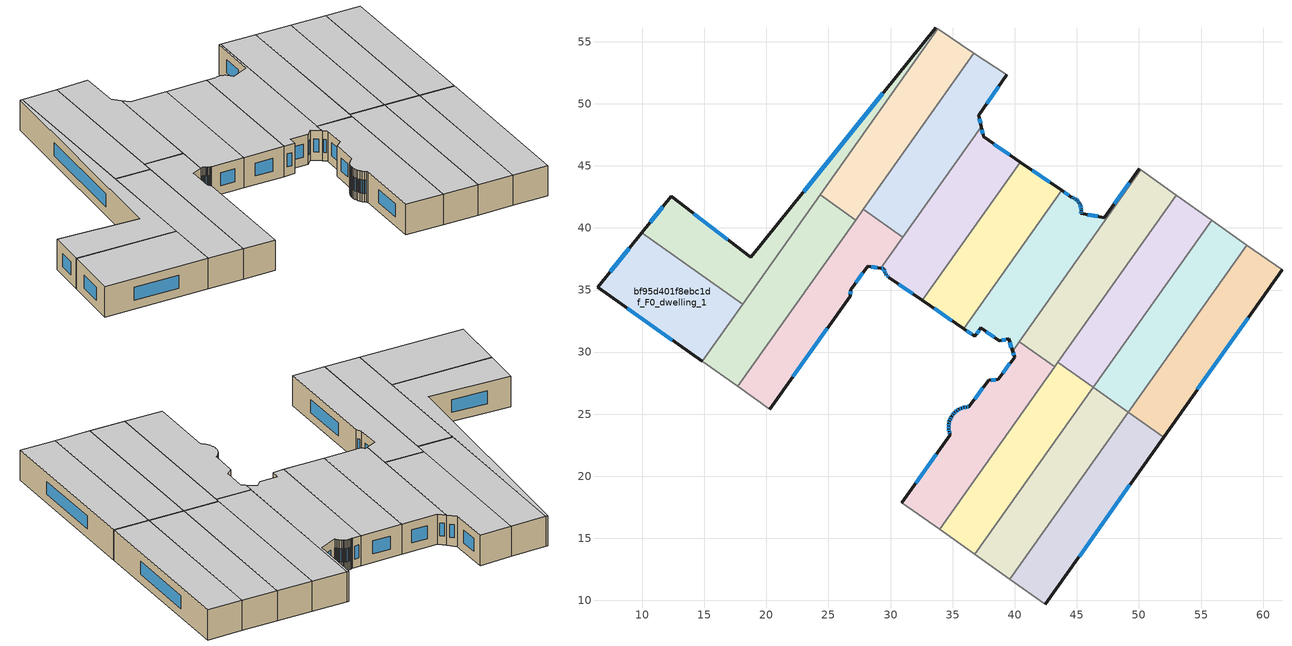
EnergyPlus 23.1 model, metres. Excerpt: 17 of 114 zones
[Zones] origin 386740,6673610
bf95d401f8ebc1df_F0_dwelling_0
 floor ground (EU_floor_Construction): 33.81,56.02 18.1,33.85 9.96,39.62 12.34,42.55 18.73,37.63 33.65,56.13 z0
 wall outside (EU_wall_Construction): 33.65,56.13 18.73,37.63 12.34,42.55 9.96,39.62 z0:3
 wall adiabatic (EU_wall_Construction): 33.81,56.02 33.65,56.13 z0:3
 wall to bf95d401f8ebc1df_F0_dwelling_1 (EU_wall_Construction): 9.96,39.62 18.1,33.85 z0:3
 wall to bf95d401f8ebc1df_F0_dwelling_2 (EU_wall_Construction): 24.34,42.65 33.81,56.02 z0:3
 wall to bf95d401f8ebc1df_F0_dwelling_3 (EU_wall_Construction): 18.1,33.85 24.34,42.65 z0:3
 window (EU_Window_Construction): 29.39,50.84 22.99,42.91 / 11.66,41.71 10.64,40.46 / 16.9,39.03 14.17,41.14 z0.86:2.14
 ceiling to bf95d401f8ebc1df_F1_dwelling_0 (EU_floor_Construction): 18.73,37.63 12.34,42.55 9.96,39.62 18.1,33.85 33.81,56.02 33.65,56.13 z3
bf95d401f8ebc1df_F0_dwelling_1
 floor ground (EU_floor_Construction): 18.1,33.85 14.84,29.25 6.4,35.23 9.96,39.62 z0
 wall outside (EU_wall_Construction): 9.96,39.62 6.4,35.23 14.84,29.25 z0:3
 wall to bf95d401f8ebc1df_F0_dwelling_3 (EU_wall_Construction): 14.84,29.25 18.1,33.85 z0:3
 window (EU_Window_Construction): 8.94,38.37 7.42,36.49 / 8.81,33.52 12.43,30.96 z0.86:2.14
 ceiling to bf95d401f8ebc1df_F1_dwelling_1 (EU_floor_Construction): 14.84,29.25 18.1,33.85 9.96,39.62 6.4,35.23 z3
bf95d401f8ebc1df_F0_dwelling_10
 floor ground (EU_floor_Construction): 43.23,28.82 33.94,15.72 30.91,17.86 34.8,23.33 34.77,23.41 34.71,23.61 34.68,23.82 34.67,24.03 34.69,24.24 34.73,24.44 34.81,24.64 34.91,24.82 34.94,24.87 35.03,25 35.17,25.15 35.33,25.28 35.51,25.39 35.7,25.48 35.9,25.54 36.11,25.58 36.31,25.58 37.89,27.73 38.68,27.8 39.98,29.59 39.82,30.08 40.37,30.85 z0
 wall outside (EU_wall_Construction): 39.82,30.08 39.98,29.59 38.68,27.8 37.89,27.73 36.31,25.58 36.11,25.58 35.9,25.54 35.7,25.48 35.51,25.39 35.33,25.28 35.17,25.15 35.03,25 34.94,24.87 34.91,24.82 34.81,24.64 34.73,24.44 34.69,24.24 34.67,24.03 34.68,23.82 34.71,23.61 34.77,23.41 34.8,23.33 30.91,17.86 z0:3
 wall to bf95d401f8ebc1df_F0_dwelling_9 (EU_wall_Construction): 43.23,28.82 40.37,30.85 z0:3
 wall adiabatic (EU_wall_Construction): 30.91,17.86 33.94,15.72 z0:3
 wall to bf95d401f8ebc1df_F0_dwelling_12 (EU_wall_Construction): 33.94,15.72 43.23,28.82 z0:3
 wall to bf95d401f8ebc1df_F0_dwelling_8 (EU_wall_Construction): 40.37,30.85 39.82,30.08 z0:3
 window (EU_Window_Construction): 34.67,23.97 34.67,23.88 / 34.68,24.18 34.67,24.09 / 34.72,24.38 34.7,24.3 / 34.79,24.58 34.76,24.5 / 34.88,24.77 34.84,24.69 / 35,24.96 34.96,24.91 / 35.13,25.11 35.07,25.04 / 35.29,25.24 35.22,25.19 / 35.46,25.36 35.38,25.31 / 35.65,25.46 35.57,25.42 / 35.85,25.52 35.76,25.5 / 36.05,25.57 35.96,25.55 / 36.25,25.58 36.17,25.58 / 37.44,27.12 36.76,26.2 / 38.45,27.78 38.11,27.75 / 39.61,29.08 39.05,28.31 / 39.87,29.94 39.93,29.73 / 33.69,21.77 32.03,19.43 / 34.73,23.56 34.75,23.47 / 34.69,23.76 34.7,23.67 z0.86:2.14
 ceiling to bf95d401f8ebc1df_F1_dwelling_10 (EU_floor_Construction): 33.94,15.72 43.23,28.82 40.37,30.85 39.82,30.08 39.98,29.59 38.68,27.8 37.89,27.73 36.31,25.58 36.11,25.58 35.9,25.54 35.7,25.48 35.51,25.39 35.33,25.28 35.17,25.15 35.03,25 34.94,24.87 34.91,24.82 34.81,24.64 34.73,24.44 34.69,24.24 34.67,24.03 34.68,23.82 34.71,23.61 34.77,23.41 34.8,23.33 30.91,17.86 z3
bf95d401f8ebc1df_F0_dwelling_11
 floor ground (EU_floor_Construction): 55.85,40.63 46.32,27.17 43.48,29.18 53.02,42.64 z0
 wall to bf95d401f8ebc1df_F0_dwelling_13 (EU_wall_Construction): 46.32,27.17 55.85,40.63 z0:3
 wall to bf95d401f8ebc1df_F0_dwelling_12 (EU_wall_Construction): 43.48,29.18 46.32,27.17 z0:3
 wall adiabatic (EU_wall_Construction): 55.85,40.63 53.02,42.64 z0:3
 wall to bf95d401f8ebc1df_F0_dwelling_9 (EU_wall_Construction): 53.02,42.64 43.48,29.18 z0:3
 ceiling to bf95d401f8ebc1df_F1_dwelling_11 (EU_floor_Construction): 46.32,27.17 55.85,40.63 53.02,42.64 43.48,29.18 z3
bf95d401f8ebc1df_F0_dwelling_12
 floor ground (EU_floor_Construction): 46.32,27.17 36.78,13.71 33.94,15.72 43.48,29.18 z0
 wall to bf95d401f8ebc1df_F0_dwelling_14 (EU_wall_Construction): 36.78,13.71 46.32,27.17 z0:3
 wall adiabatic (EU_wall_Construction): 33.94,15.72 36.78,13.71 z0:3
 wall to bf95d401f8ebc1df_F0_dwelling_9 (EU_wall_Construction): 43.48,29.18 43.23,28.82 z0:3
 ceiling to bf95d401f8ebc1df_F1_dwelling_12 (EU_floor_Construction): 36.78,13.71 46.32,27.17 43.48,29.18 33.94,15.72 z3
bf95d401f8ebc1df_F0_dwelling_13
 floor ground (EU_floor_Construction): 58.69,38.62 49.15,25.16 46.32,27.17 55.85,40.63 z0
 wall to bf95d401f8ebc1df_F0_dwelling_14 (EU_wall_Construction): 46.32,27.17 49.15,25.16 z0:3
 wall adiabatic (EU_wall_Construction): 58.69,38.62 55.85,40.63 z0:3
 wall to bf95d401f8ebc1df_F0_dwelling_15 (EU_wall_Construction): 49.15,25.16 58.69,38.62 z0:3
 ceiling to bf95d401f8ebc1df_F1_dwelling_13 (EU_floor_Construction): 49.15,25.16 58.69,38.62 55.85,40.63 46.32,27.17 z3
bf95d401f8ebc1df_F0_dwelling_14
 floor ground (EU_floor_Construction): 49.15,25.16 39.61,11.7 36.78,13.71 46.32,27.17 z0
 wall adiabatic (EU_wall_Construction): 36.78,13.71 39.61,11.7 z0:3
 wall to bf95d401f8ebc1df_F0_dwelling_16 (EU_wall_Construction): 39.61,11.7 49.14,25.15 z0:3
 wall to bf95d401f8ebc1df_F0_dwelling_15 (EU_wall_Construction): 49.15,25.15 49.15,25.16 z0:3
 ceiling to bf95d401f8ebc1df_F1_dwelling_14 (EU_floor_Construction): 39.61,11.7 49.15,25.16 46.32,27.17 36.78,13.71 z3
bf95d401f8ebc1df_F0_dwelling_15
 floor ground (EU_floor_Construction): 61.52,36.62 51.98,23.14 49.15,25.15 58.69,38.62 z0
 wall outside (EU_wall_Construction): 51.98,23.14 61.52,36.62 z0:3
 wall to bf95d401f8ebc1df_F0_dwelling_16 (EU_wall_Construction): 49.15,25.15 51.98,23.14 z0:3
 wall adiabatic (EU_wall_Construction): 61.52,36.62 58.69,38.62 z0:3
 window (EU_Window_Construction): 54.71,26.99 58.8,32.77 z0.86:2.14
 ceiling to bf95d401f8ebc1df_F1_dwelling_15 (EU_floor_Construction): 51.98,23.14 61.52,36.62 58.69,38.62 49.15,25.15 z3
bf95d401f8ebc1df_F0_dwelling_16
 floor ground (EU_floor_Construction): 51.98,23.14 42.45,9.69 39.61,11.7 49.15,25.15 z0
 wall outside (EU_wall_Construction): 42.45,9.69 51.98,23.14 z0:3
 wall adiabatic (EU_wall_Construction): 39.61,11.7 42.45,9.69 z0:3
 window (EU_Window_Construction): 45.18,13.53 49.26,19.3 z0.86:2.14
 ceiling to bf95d401f8ebc1df_F1_dwelling_16 (EU_floor_Construction): 42.45,9.69 51.98,23.14 49.15,25.15 39.61,11.7 z3
bf95d401f8ebc1df_F0_dwelling_2
 floor ground (EU_floor_Construction): 36.71,54.08 27.19,40.64 24.34,42.66 33.81,56.02 z0
 wall to bf95d401f8ebc1df_F0_dwelling_3 (EU_wall_Construction): 24.34,42.66 27.19,40.64 z0:3
 wall adiabatic (EU_wall_Construction): 36.71,54.08 33.81,56.02 z0:3
 wall to bf95d401f8ebc1df_F0_dwelling_4 (EU_wall_Construction): 27.81,41.51 36.71,54.08 z0:3
 wall to bf95d401f8ebc1df_F0_dwelling_5 (EU_wall_Construction): 27.19,40.64 27.81,41.51 z0:3
 ceiling to bf95d401f8ebc1df_F1_dwelling_2 (EU_floor_Construction): 27.19,40.64 36.71,54.08 33.81,56.02 24.34,42.66 z3
bf95d401f8ebc1df_F0_dwelling_3
 floor ground (EU_floor_Construction): 27.19,40.64 17.69,27.23 14.84,29.25 24.34,42.66 z0
 wall adiabatic (EU_wall_Construction): 14.84,29.25 17.69,27.23 z0:3
 wall to bf95d401f8ebc1df_F0_dwelling_5 (EU_wall_Construction): 17.69,27.23 27.19,40.64 z0:3
 ceiling to bf95d401f8ebc1df_F1_dwelling_3 (EU_floor_Construction): 17.69,27.23 27.19,40.64 24.34,42.66 14.84,29.25 z3
bf95d401f8ebc1df_F0_dwelling_4
 floor ground (EU_floor_Construction): 39.34,52.33 37.1,49.07 37.3,48.15 30.99,39.25 27.81,41.51 36.71,54.08 z0
 wall outside (EU_wall_Construction): 37.3,48.15 37.1,49.07 39.34,52.33 z0:3
 wall to bf95d401f8ebc1df_F0_dwelling_5 (EU_wall_Construction): 27.81,41.51 30.99,39.25 z0:3
 wall adiabatic (EU_wall_Construction): 39.34,52.33 36.71,54.08 z0:3
 wall to bf95d401f8ebc1df_F0_dwelling_6 (EU_wall_Construction): 30.99,39.25 37.3,48.15 z0:3
 window (EU_Window_Construction): 37.74,50 38.7,51.39 / 37.24,48.41 37.15,48.81 z0.86:2.14
 ceiling to bf95d401f8ebc1df_F1_dwelling_4 (EU_floor_Construction): 30.99,39.25 37.3,48.15 37.1,49.07 39.34,52.33 36.71,54.08 27.81,41.51 z3
bf95d401f8ebc1df_F0_dwelling_5
 floor ground (EU_floor_Construction): 30.99,39.25 29.22,36.74 28.15,36.93 26.79,35.04 26.74,34.5 20.28,25.39 17.69,27.23 27.81,41.51 z0
 wall outside (EU_wall_Construction): 20.28,25.39 26.74,34.5 26.79,35.04 28.15,36.93 29.22,36.74 z0:3
 wall adiabatic (EU_wall_Construction): 17.69,27.23 20.28,25.39 z0:3
 wall to bf95d401f8ebc1df_F0_dwelling_6 (EU_wall_Construction): 29.22,36.74 30.99,39.25 z0:3
 window (EU_Window_Construction): 27.18,35.58 27.76,36.39 / 26.76,34.65 26.78,34.88 / 22.13,28 24.9,31.9 / 28.46,36.88 28.91,36.8 z0.86:2.14
 ceiling to bf95d401f8ebc1df_F1_dwelling_5 (EU_floor_Construction): 26.74,34.5 26.79,35.04 28.15,36.93 29.22,36.74 30.99,39.25 27.81,41.51 17.69,27.23 20.28,25.39 z3
bf95d401f8ebc1df_F0_dwelling_6
 floor ground (EU_floor_Construction): 40.43,45.31 32.55,34.17 29.88,36 29.82,36.05 29.73,36.13 29.66,36.22 29.6,36.3 29.6,36.32 29.55,36.42 29.51,36.54 29.49,36.65 29.49,36.7 29.22,36.74 37.3,48.15 37.48,47.33 z0
 wall outside (EU_wall_Construction): 29.22,36.74 29.49,36.7 29.49,36.65 29.51,36.54 29.55,36.42 29.6,36.32 29.6,36.3 29.66,36.22 29.73,36.13 29.82,36.05 29.88,36 32.55,34.17 / 40.43,45.31 37.48,47.33 37.3,48.15 z0:3
 wall to bf95d401f8ebc1df_F0_dwelling_7 (EU_wall_Construction): 32.55,34.17 40.43,45.31 z0:3
 window (EU_Window_Construction): 29.68,36.19 29.71,36.15 / 29.62,36.28 29.64,36.24 / 29.56,36.39 29.58,36.35 / 29.52,36.5 29.54,36.46 / 29.5,36.62 29.51,36.57 / 29.3,36.73 29.41,36.71 / 37.43,47.56 37.35,47.92 / 39.59,45.88 38.33,46.75 / 30.64,35.48 31.78,34.7 / 29.76,36.11 29.79,36.07 z0.86:2.14
 ceiling to bf95d401f8ebc1df_F1_dwelling_6 (EU_floor_Construction): 32.55,34.17 40.43,45.31 37.48,47.33 37.3,48.15 29.22,36.74 29.49,36.7 29.49,36.65 29.51,36.54 29.55,36.42 29.6,36.32 29.6,36.3 29.66,36.22 29.73,36.13 29.82,36.05 29.88,36 z3
bf95d401f8ebc1df_F0_dwelling_7
 floor ground (EU_floor_Construction): 43.78,43.02 35.89,31.88 32.55,34.17 40.43,45.31 z0
 wall outside (EU_wall_Construction): 43.78,43.02 40.43,45.31 / 32.55,34.17 35.89,31.88 z0:3
 wall to bf95d401f8ebc1df_F0_dwelling_8 (EU_wall_Construction): 35.89,31.88 43.78,43.02 z0:3
 window (EU_Window_Construction): 42.82,43.67 41.39,44.65 / 33.5,33.52 34.93,32.54 z0.86:2.14
 ceiling to bf95d401f8ebc1df_F1_dwelling_7 (EU_floor_Construction): 35.89,31.88 43.78,43.02 40.43,45.31 32.55,34.17 z3
bf95d401f8ebc1df_F0_dwelling_8
 floor ground (EU_floor_Construction): 50.16,44.67 39.82,30.08 39.5,31.05 38.76,30.9 37.27,31.95 36.79,31.26 35.89,31.88 43.78,43.02 44.55,42.49 44.58,42.48 44.71,42.43 44.84,42.36 44.95,42.28 45.06,42.18 45.15,42.07 45.21,41.98 45.22,41.95 45.28,41.82 45.32,41.68 45.35,41.54 45.35,41.4 45.34,41.26 45.32,41.16 47.21,40.83 50.03,44.75 z0
 wall outside (EU_wall_Construction): 35.89,31.88 36.79,31.26 37.27,31.95 38.76,30.9 39.5,31.05 39.82,30.08 / 50.03,44.75 47.21,40.83 45.32,41.16 45.34,41.26 45.35,41.4 45.35,41.54 45.32,41.68 45.28,41.82 45.22,41.95 45.21,41.98 45.15,42.07 45.06,42.18 44.95,42.28 44.84,42.36 44.71,42.43 44.58,42.48 44.55,42.49 43.78,43.02 z0:3
 wall adiabatic (EU_wall_Construction): 50.16,44.67 50.03,44.75 z0:3
 wall to bf95d401f8ebc1df_F0_dwelling_9 (EU_wall_Construction): 40.37,30.85 50.16,44.67 z0:3
 window (EU_Window_Construction): 37.69,31.65 38.33,31.2 / 36.93,31.46 37.13,31.75 / 36.15,31.7 36.53,31.44 / 44.33,42.64 44,42.86 / 44.67,42.44 44.61,42.46 / 44.8,42.38 44.75,42.41 / 44.92,42.3 44.87,42.34 / 45.03,42.21 44.98,42.25 / 45.12,42.1 45.08,42.15 / 45.19,42.01 45.16,42.05 / 45.26,41.86 45.24,41.91 / 45.31,41.72 45.29,41.78 / 45.34,41.58 45.33,41.64 / 45.35,41.44 45.35,41.5 / 45.34,41.3 45.35,41.36 / 45.32,41.19 45.33,41.23 / 46.67,40.93 45.86,41.07 / 49.23,43.63 48.02,41.95 / 39.59,30.78 39.73,30.36 / 38.97,30.94 39.28,31.01 z0.86:2.14
 ceiling to bf95d401f8ebc1df_F1_dwelling_8 (EU_floor_Construction): 39.82,30.08 50.16,44.67 50.03,44.75 47.21,40.83 45.32,41.16 45.34,41.26 45.35,41.4 45.35,41.54 45.32,41.68 45.28,41.82 45.22,41.95 45.21,41.98 45.15,42.07 45.06,42.18 44.95,42.28 44.84,42.36 44.71,42.43 44.58,42.48 44.55,42.49 43.78,43.02 35.89,31.88 36.79,31.26 37.27,31.95 38.76,30.9 39.5,31.05 z3
bf95d401f8ebc1df_F0_dwelling_9
 floor ground (EU_floor_Construction): 53.02,42.64 43.23,28.82 40.37,30.85 50.16,44.67 z0
 wall adiabatic (EU_wall_Construction): 53.02,42.64 50.16,44.67 z0:3
 ceiling to bf95d401f8ebc1df_F1_dwelling_9 (EU_floor_Construction): 43.23,28.82 53.02,42.64 50.16,44.67 40.37,30.85 z3
[Building]
EU S2 Campaign: North Axis=0; Terrain=City; Solar Distribution=FullExterior
[Site:Location]
Helsinki-Vantaa.AP: Latitude=60.317; Longitude=24.963; Time Zone=2; Elevation=54.6
[SizingPeriod:WeatherFileDays]
AnnualSizingPeriod: Begin Month=1; Begin Day of Month=1; End Month=12; End Day of Month=31; Day of Week for Start Day=Monday; Use Weather File Daylight Saving Period=No; Use Weather File Rain and Snow Indicators=No
[MATERIAL]
EU_InternalMass_Material: Roughness=MediumRough; Thickness=0.1; Conductivity=1; Density=1800; Specific Heat=900; Thermal Absorptance=0.9; Solar Absorptance=0.7; Visible Absorptance=0.7
[MATERIAL:NOMASS] Roughness=MediumRough; Thermal Absorptance=0.9; Solar Absorptance=0.7; Visible Absorptance=0.7
Name | Thermal Resistance
EU_wall_NoMass | 1.10183
EU_floor_NoMass | 1.70606
[WINDOWMATERIAL:SIMPLEGLAZINGSYSTEM]
EU_Window_SimpleGlazing: UFactor=3.11035; Solar Heat Gain Coefficient=0.8; Visible Transmittance=0.8
[CONSTRUCTION]
EU_wall_Construction: EU_wall_NoMass
EU_floor_Construction: EU_floor_NoMass
EU_Window_Construction: EU_Window_SimpleGlazing
EU_InternalMass_Construction: EU_InternalMass_Material
[ZONE] Type=1; Multiplier=1; Ceiling Height=autocalculate; Floor Area=autocalculate; Part of Total Floor Area=Yes
Name | Volume
bf95d401f8ebc1df_F0_dwelling_0 | 172.017
bf95d401f8ebc1df_F0_dwelling_1; bf95d401f8ebc1df_F0_dwelling_11; bf95d401f8ebc1df_F0_dwelling_14 | 172.006
bf95d401f8ebc1df_F0_dwelling_10 | 178.088
bf95d401f8ebc1df_F0_dwelling_12 | 171.982
bf95d401f8ebc1df_F0_dwelling_13 | 172.019
bf95d401f8ebc1df_F0_dwelling_15 | 172.01
bf95d401f8ebc1df_F0_dwelling_16 | 172.018
bf95d401f8ebc1df_F0_dwelling_2 | 172.052
bf95d401f8ebc1df_F0_dwelling_3 | 172.068
bf95d401f8ebc1df_F0_dwelling_4 | 171.994
bf95d401f8ebc1df_F0_dwelling_5 | 171.987
bf95d401f8ebc1df_F0_dwelling_6 | 171.997
bf95d401f8ebc1df_F0_dwelling_7 | 165.87
bf95d401f8ebc1df_F0_dwelling_8 | 166.043
bf95d401f8ebc1df_F0_dwelling_9 | 178.076
[INTERNALMASS] Construction=EU_InternalMass_Construction
Name | Zone or ZoneList | Surface Area
bf95d401f8ebc1df_F0_dwelling_0_EU_InternalMass | bf95d401f8ebc1df_F0_dwelling_0 | 57.3397
bf95d401f8ebc1df_F0_dwelling_1_EU_InternalMass | bf95d401f8ebc1df_F0_dwelling_1 | 57.3345
bf95d401f8ebc1df_F0_dwelling_2_EU_InternalMass | bf95d401f8ebc1df_F0_dwelling_2 | 57.3514
bf95d401f8ebc1df_F0_dwelling_3_EU_InternalMass | bf95d401f8ebc1df_F0_dwelling_3 | 57.3553
bf95d401f8ebc1df_F0_dwelling_4_EU_InternalMass | bf95d401f8ebc1df_F0_dwelling_4 | 57.3309
bf95d401f8ebc1df_F0_dwelling_5_EU_InternalMass | bf95d401f8ebc1df_F0_dwelling_5 | 57.329
bf95d401f8ebc1df_F0_dwelling_6_EU_InternalMass | bf95d401f8ebc1df_F0_dwelling_6 | 57.3327
bf95d401f8ebc1df_F0_dwelling_7_EU_InternalMass | bf95d401f8ebc1df_F0_dwelling_7 | 55.2901
bf95d401f8ebc1df_F0_dwelling_8_EU_InternalMass | bf95d401f8ebc1df_F0_dwelling_8 | 55.3474
bf95d401f8ebc1df_F0_dwelling_9_EU_InternalMass | bf95d401f8ebc1df_F0_dwelling_9 | 59.3585
bf95d401f8ebc1df_F0_dwelling_10_EU_InternalMass | bf95d401f8ebc1df_F0_dwelling_10 | 59.3631
bf95d401f8ebc1df_F0_dwelling_11_EU_InternalMass | bf95d401f8ebc1df_F0_dwelling_11 | 57.3359
bf95d401f8ebc1df_F0_dwelling_12_EU_InternalMass | bf95d401f8ebc1df_F0_dwelling_12 | 57.3273
bf95d401f8ebc1df_F0_dwelling_13_EU_InternalMass | bf95d401f8ebc1df_F0_dwelling_13 | 57.3401
bf95d401f8ebc1df_F0_dwelling_14_EU_InternalMass | bf95d401f8ebc1df_F0_dwelling_14 | 57.3359
bf95d401f8ebc1df_F0_dwelling_15_EU_InternalMass | bf95d401f8ebc1df_F0_dwelling_15 | 57.3358
bf95d401f8ebc1df_F0_dwelling_16_EU_InternalMass | bf95d401f8ebc1df_F0_dwelling_16 | 57.3397
[OTHEREQUIPMENT] Fuel Type=Electricity; Design Level Calculation Method=Watts/Area; Power per Zone Floor Area=1; Fraction Latent=0; Fraction Radiant=0; Fraction Lost=0; Carbon Dioxide Generation Rate=0; EndUse Subcategory=EU_Step8_InternalGains
Name | Zone or ZoneList or Space or SpaceList | Schedule
EU_Step8_InternalGain_bf95d401f8ebc1df_F0_dwelling_0_f000 | bf95d401f8ebc1df_F0_dwelling_0 | EU_Step8_GainSchedule_bf95d401f8ebc1df_F0_dwelling_0_f000
EU_Step8_InternalGain_bf95d401f8ebc1df_F0_dwelling_1_f000 | bf95d401f8ebc1df_F0_dwelling_1 | EU_Step8_GainSchedule_bf95d401f8ebc1df_F0_dwelling_1_f000
EU_Step8_InternalGain_bf95d401f8ebc1df_F0_dwelling_2_f000 | bf95d401f8ebc1df_F0_dwelling_2 | EU_Step8_GainSchedule_bf95d401f8ebc1df_F0_dwelling_2_f000
EU_Step8_InternalGain_bf95d401f8ebc1df_F0_dwelling_3_f000 | bf95d401f8ebc1df_F0_dwelling_3 | EU_Step8_GainSchedule_bf95d401f8ebc1df_F0_dwelling_3_f000
EU_Step8_InternalGain_bf95d401f8ebc1df_F0_dwelling_4_f000 | bf95d401f8ebc1df_F0_dwelling_4 | EU_Step8_GainSchedule_bf95d401f8ebc1df_F0_dwelling_4_f000
EU_Step8_InternalGain_bf95d401f8ebc1df_F0_dwelling_5_f000 | bf95d401f8ebc1df_F0_dwelling_5 | EU_Step8_GainSchedule_bf95d401f8ebc1df_F0_dwelling_5_f000
EU_Step8_InternalGain_bf95d401f8ebc1df_F0_dwelling_6_f000 | bf95d401f8ebc1df_F0_dwelling_6 | EU_Step8_GainSchedule_bf95d401f8ebc1df_F0_dwelling_6_f000
EU_Step8_InternalGain_bf95d401f8ebc1df_F0_dwelling_7_f000 | bf95d401f8ebc1df_F0_dwelling_7 | EU_Step8_GainSchedule_bf95d401f8ebc1df_F0_dwelling_7_f000
EU_Step8_InternalGain_bf95d401f8ebc1df_F0_dwelling_8_f000 | bf95d401f8ebc1df_F0_dwelling_8 | EU_Step8_GainSchedule_bf95d401f8ebc1df_F0_dwelling_8_f000
EU_Step8_InternalGain_bf95d401f8ebc1df_F0_dwelling_9_f000 | bf95d401f8ebc1df_F0_dwelling_9 | EU_Step8_GainSchedule_bf95d401f8ebc1df_F0_dwelling_9_f000
EU_Step8_InternalGain_bf95d401f8ebc1df_F0_dwelling_10_f000 | bf95d401f8ebc1df_F0_dwelling_10 | EU_Step8_GainSchedule_bf95d401f8ebc1df_F0_dwelling_10_f000
EU_Step8_InternalGain_bf95d401f8ebc1df_F0_dwelling_11_f000 | bf95d401f8ebc1df_F0_dwelling_11 | EU_Step8_GainSchedule_bf95d401f8ebc1df_F0_dwelling_11_f000
EU_Step8_InternalGain_bf95d401f8ebc1df_F0_dwelling_12_f000 | bf95d401f8ebc1df_F0_dwelling_12 | EU_Step8_GainSchedule_bf95d401f8ebc1df_F0_dwelling_12_f000
EU_Step8_InternalGain_bf95d401f8ebc1df_F0_dwelling_13_f000 | bf95d401f8ebc1df_F0_dwelling_13 | EU_Step8_GainSchedule_bf95d401f8ebc1df_F0_dwelling_13_f000
EU_Step8_InternalGain_bf95d401f8ebc1df_F0_dwelling_14_f000 | bf95d401f8ebc1df_F0_dwelling_14 | EU_Step8_GainSchedule_bf95d401f8ebc1df_F0_dwelling_14_f000
EU_Step8_InternalGain_bf95d401f8ebc1df_F0_dwelling_15_f000 | bf95d401f8ebc1df_F0_dwelling_15 | EU_Step8_GainSchedule_bf95d401f8ebc1df_F0_dwelling_15_f000
EU_Step8_InternalGain_bf95d401f8ebc1df_F0_dwelling_16_f000 | bf95d401f8ebc1df_F0_dwelling_16 | EU_Step8_GainSchedule_bf95d401f8ebc1df_F0_dwelling_16_f000
[ZONEVENTILATION:DESIGNFLOWRATE] Schedule=EU_AlwaysOn; Design Flow Rate Calculation Method=AirChanges/Hour; Air Changes per Hour=0.756316; Ventilation Type=Natural; Fan Pressure Rise=0; Fan Total Efficiency=1; Constant Term Coefficient=1; Temperature Term Coefficient=0; Velocity Term Coefficient=0; Velocity Squared Term Coefficient=0; Minimum Indoor Temperature=-100; Maximum Indoor Temperature=100; Delta Temperature=-100; Minimum Outdoor Temperature=-100; Maximum Outdoor Temperature=100; Maximum Wind Speed=40
Name | Zone or ZoneList or Space or SpaceList
EU_ConstantAir_bf95d401f8ebc1df_F0_dwelling_0 | bf95d401f8ebc1df_F0_dwelling_0
EU_ConstantAir_bf95d401f8ebc1df_F0_dwelling_1 | bf95d401f8ebc1df_F0_dwelling_1
EU_ConstantAir_bf95d401f8ebc1df_F0_dwelling_2 | bf95d401f8ebc1df_F0_dwelling_2
EU_ConstantAir_bf95d401f8ebc1df_F0_dwelling_3 | bf95d401f8ebc1df_F0_dwelling_3
EU_ConstantAir_bf95d401f8ebc1df_F0_dwelling_4 | bf95d401f8ebc1df_F0_dwelling_4
EU_ConstantAir_bf95d401f8ebc1df_F0_dwelling_5 | bf95d401f8ebc1df_F0_dwelling_5
EU_ConstantAir_bf95d401f8ebc1df_F0_dwelling_6 | bf95d401f8ebc1df_F0_dwelling_6
EU_ConstantAir_bf95d401f8ebc1df_F0_dwelling_7 | bf95d401f8ebc1df_F0_dwelling_7
EU_ConstantAir_bf95d401f8ebc1df_F0_dwelling_8 | bf95d401f8ebc1df_F0_dwelling_8
EU_ConstantAir_bf95d401f8ebc1df_F0_dwelling_9 | bf95d401f8ebc1df_F0_dwelling_9
EU_ConstantAir_bf95d401f8ebc1df_F0_dwelling_10 | bf95d401f8ebc1df_F0_dwelling_10
EU_ConstantAir_bf95d401f8ebc1df_F0_dwelling_11 | bf95d401f8ebc1df_F0_dwelling_11
EU_ConstantAir_bf95d401f8ebc1df_F0_dwelling_12 | bf95d401f8ebc1df_F0_dwelling_12
EU_ConstantAir_bf95d401f8ebc1df_F0_dwelling_13 | bf95d401f8ebc1df_F0_dwelling_13
EU_ConstantAir_bf95d401f8ebc1df_F0_dwelling_14 | bf95d401f8ebc1df_F0_dwelling_14
EU_ConstantAir_bf95d401f8ebc1df_F0_dwelling_15 | bf95d401f8ebc1df_F0_dwelling_15
EU_ConstantAir_bf95d401f8ebc1df_F0_dwelling_16 | bf95d401f8ebc1df_F0_dwelling_16
[HVACTEMPLATE:THERMOSTAT] Constant Heating Setpoint=20; Constant Cooling Setpoint=50
EU_HeatOnly_bf95d401f8ebc1df_F0_dwelling_0; EU_HeatOnly_bf95d401f8ebc1df_F0_dwelling_1; EU_HeatOnly_bf95d401f8ebc1df_F0_dwelling_2; EU_HeatOnly_bf95d401f8ebc1df_F0_dwelling_3; EU_HeatOnly_bf95d401f8ebc1df_F0_dwelling_4; EU_HeatOnly_bf95d401f8ebc1df_F0_dwelling_5; EU_HeatOnly_bf95d401f8ebc1df_F0_dwelling_6; EU_HeatOnly_bf95d401f8ebc1df_F0_dwelling_7; EU_HeatOnly_bf95d401f8ebc1df_F0_dwelling_8; EU_HeatOnly_bf95d401f8ebc1df_F0_dwelling_9; EU_HeatOnly_bf95d401f8ebc1df_F0_dwelling_10; EU_HeatOnly_bf95d401f8ebc1df_F0_dwelling_11; EU_HeatOnly_bf95d401f8ebc1df_F0_dwelling_12; EU_HeatOnly_bf95d401f8ebc1df_F0_dwelling_13; EU_HeatOnly_bf95d401f8ebc1df_F0_dwelling_14; EU_HeatOnly_bf95d401f8ebc1df_F0_dwelling_15; EU_HeatOnly_bf95d401f8ebc1df_F0_dwelling_16; EU_HeatOnly_bf95d401f8ebc1df_F1_dwelling_0; EU_HeatOnly_bf95d401f8ebc1df_F1_dwelling_1; EU_HeatOnly_bf95d401f8ebc1df_F1_dwelling_2; EU_HeatOnly_bf95d401f8ebc1df_F1_dwelling_3; EU_HeatOnly_bf95d401f8ebc1df_F1_dwelling_4; EU_HeatOnly_bf95d401f8ebc1df_F1_dwelling_5; EU_HeatOnly_bf95d401f8ebc1df_F1_dwelling_6; EU_HeatOnly_bf95d401f8ebc1df_F1_dwelling_7; EU_HeatOnly_bf95d401f8ebc1df_F1_dwelling_8; EU_HeatOnly_bf95d401f8ebc1df_F1_dwelling_9; EU_HeatOnly_bf95d401f8ebc1df_F1_dwelling_10; EU_HeatOnly_bf95d401f8ebc1df_F1_dwelling_11; EU_HeatOnly_bf95d401f8ebc1df_F1_dwelling_12; EU_HeatOnly_bf95d401f8ebc1df_F1_dwelling_13; EU_HeatOnly_bf95d401f8ebc1df_F1_dwelling_14; EU_HeatOnly_bf95d401f8ebc1df_F1_dwelling_15; EU_HeatOnly_bf95d401f8ebc1df_F1_dwelling_16; EU_HeatOnly_bf95d401f8ebc1df_F2_dwelling_0; EU_HeatOnly_bf95d401f8ebc1df_F2_dwelling_1; EU_HeatOnly_bf95d401f8ebc1df_F2_dwelling_2; EU_HeatOnly_bf95d401f8ebc1df_F2_dwelling_3; EU_HeatOnly_bf95d401f8ebc1df_F2_dwelling_4; EU_HeatOnly_bf95d401f8ebc1df_F2_dwelling_5; EU_HeatOnly_bf95d401f8ebc1df_F2_dwelling_6; EU_HeatOnly_bf95d401f8ebc1df_F2_dwelling_7; EU_HeatOnly_bf95d401f8ebc1df_F2_dwelling_8; EU_HeatOnly_bf95d401f8ebc1df_F2_dwelling_9; EU_HeatOnly_bf95d401f8ebc1df_F2_dwelling_10; EU_HeatOnly_bf95d401f8ebc1df_F2_dwelling_11; EU_HeatOnly_bf95d401f8ebc1df_F2_dwelling_12; EU_HeatOnly_bf95d401f8ebc1df_F2_dwelling_13; EU_HeatOnly_bf95d401f8ebc1df_F2_dwelling_14; EU_HeatOnly_bf95d401f8ebc1df_F2_dwelling_15; EU_HeatOnly_bf95d401f8ebc1df_F3_dwelling_0; EU_HeatOnly_bf95d401f8ebc1df_F3_dwelling_1; EU_HeatOnly_bf95d401f8ebc1df_F3_dwelling_2; EU_HeatOnly_bf95d401f8ebc1df_F3_dwelling_3; EU_HeatOnly_bf95d401f8ebc1df_F3_dwelling_4; EU_HeatOnly_bf95d401f8ebc1df_F3_dwelling_5; EU_HeatOnly_bf95d401f8ebc1df_F3_dwelling_6; EU_HeatOnly_bf95d401f8ebc1df_F3_dwelling_7; EU_HeatOnly_bf95d401f8ebc1df_F3_dwelling_8; EU_HeatOnly_bf95d401f8ebc1df_F3_dwelling_9; EU_HeatOnly_bf95d401f8ebc1df_F3_dwelling_10; EU_HeatOnly_bf95d401f8ebc1df_F3_dwelling_11; EU_HeatOnly_bf95d401f8ebc1df_F3_dwelling_12; EU_HeatOnly_bf95d401f8ebc1df_F3_dwelling_13; EU_HeatOnly_bf95d401f8ebc1df_F3_dwelling_14; EU_HeatOnly_bf95d401f8ebc1df_F3_dwelling_15; EU_HeatOnly_bf95d401f8ebc1df_F4_dwelling_0; EU_HeatOnly_bf95d401f8ebc1df_F4_dwelling_1; EU_HeatOnly_bf95d401f8ebc1df_F4_dwelling_2; EU_HeatOnly_bf95d401f8ebc1df_F4_dwelling_3; EU_HeatOnly_bf95d401f8ebc1df_F4_dwelling_4; EU_HeatOnly_bf95d401f8ebc1df_F4_dwelling_5; EU_HeatOnly_bf95d401f8ebc1df_F4_dwelling_6; EU_HeatOnly_bf95d401f8ebc1df_F4_dwelling_7; EU_HeatOnly_bf95d401f8ebc1df_F4_dwelling_8; EU_HeatOnly_bf95d401f8ebc1df_F4_dwelling_9; EU_HeatOnly_bf95d401f8ebc1df_F4_dwelling_10; EU_HeatOnly_bf95d401f8ebc1df_F4_dwelling_11; EU_HeatOnly_bf95d401f8ebc1df_F4_dwelling_12; EU_HeatOnly_bf95d401f8ebc1df_F4_dwelling_13; EU_HeatOnly_bf95d401f8ebc1df_F4_dwelling_14; EU_HeatOnly_bf95d401f8ebc1df_F4_dwelling_15; EU_HeatOnly_bf95d401f8ebc1df_F5_dwelling_0; EU_HeatOnly_bf95d401f8ebc1df_F5_dwelling_1; EU_HeatOnly_bf95d401f8ebc1df_F5_dwelling_2; EU_HeatOnly_bf95d401f8ebc1df_F5_dwelling_3; EU_HeatOnly_bf95d401f8ebc1df_F5_dwelling_4; EU_HeatOnly_bf95d401f8ebc1df_F5_dwelling_5; EU_HeatOnly_bf95d401f8ebc1df_F5_dwelling_6; EU_HeatOnly_bf95d401f8ebc1df_F5_dwelling_7; EU_HeatOnly_bf95d401f8ebc1df_F5_dwelling_8; EU_HeatOnly_bf95d401f8ebc1df_F5_dwelling_9; EU_HeatOnly_bf95d401f8ebc1df_F5_dwelling_10; EU_HeatOnly_bf95d401f8ebc1df_F5_dwelling_11; EU_HeatOnly_bf95d401f8ebc1df_F5_dwelling_12; EU_HeatOnly_bf95d401f8ebc1df_F5_dwelling_13; EU_HeatOnly_bf95d401f8ebc1df_F5_dwelling_14; EU_HeatOnly_bf95d401f8ebc1df_F5_dwelling_15; EU_HeatOnly_bf95d401f8ebc1df_F6_dwelling_0; EU_HeatOnly_bf95d401f8ebc1df_F6_dwelling_1; EU_HeatOnly_bf95d401f8ebc1df_F6_dwelling_2; EU_HeatOnly_bf95d401f8ebc1df_F6_dwelling_3; EU_HeatOnly_bf95d401f8ebc1df_F6_dwelling_4; EU_HeatOnly_bf95d401f8ebc1df_F6_dwelling_5; EU_HeatOnly_bf95d401f8ebc1df_F6_dwelling_6; EU_HeatOnly_bf95d401f8ebc1df_F6_dwelling_7; EU_HeatOnly_bf95d401f8ebc1df_F6_dwelling_8; EU_HeatOnly_bf95d401f8ebc1df_F6_dwelling_9; EU_HeatOnly_bf95d401f8ebc1df_F6_dwelling_10; EU_HeatOnly_bf95d401f8ebc1df_F6_dwelling_11; EU_HeatOnly_bf95d401f8ebc1df_F6_dwelling_12; EU_HeatOnly_bf95d401f8ebc1df_F6_dwelling_13; EU_HeatOnly_bf95d401f8ebc1df_F6_dwelling_14; EU_HeatOnly_bf95d401f8ebc1df_F6_dwelling_15
[HVACTEMPLATE:ZONE:IDEALLOADSAIRSYSTEM] System Availability Schedule=EU_AlwaysOn; Maximum Heating Supply Air Temperature=50; Minimum Cooling Supply Air Temperature=13; Maximum Heating Supply Air Humidity Ratio=0.0156; Minimum Cooling Supply Air Humidity Ratio=0.0077; Heating Limit=NoLimit; Cooling Limit=NoLimit; Heating Availability Schedule=EU_AlwaysOn; Cooling Availability Schedule=EU_CoolingOff; Dehumidification Control Type=ConstantSensibleHeatRatio; Cooling Sensible Heat Ratio=0.7; Dehumidification Setpoint=60; Humidification Control Type=None; Humidification Setpoint=30; Outdoor Air Method=None; Outdoor Air Flow Rate per Person=0.00944; Outdoor Air Flow Rate per Zone Floor Area=0; Outdoor Air Flow Rate per Zone=0; Demand Controlled Ventilation Type=None; Outdoor Air Economizer Type=NoEconomizer; Heat Recovery Type=None; Sensible Heat Recovery Effectiveness=0.7; Latent Heat Recovery Effectiveness=0.65
Name | Template Thermostat
bf95d401f8ebc1df_F0_dwelling_0 | EU_HeatOnly_bf95d401f8ebc1df_F0_dwelling_0
bf95d401f8ebc1df_F0_dwelling_1 | EU_HeatOnly_bf95d401f8ebc1df_F0_dwelling_1
bf95d401f8ebc1df_F0_dwelling_2 | EU_HeatOnly_bf95d401f8ebc1df_F0_dwelling_2
bf95d401f8ebc1df_F0_dwelling_3 | EU_HeatOnly_bf95d401f8ebc1df_F0_dwelling_3
bf95d401f8ebc1df_F0_dwelling_4 | EU_HeatOnly_bf95d401f8ebc1df_F0_dwelling_4
bf95d401f8ebc1df_F0_dwelling_5 | EU_HeatOnly_bf95d401f8ebc1df_F0_dwelling_5
bf95d401f8ebc1df_F0_dwelling_6 | EU_HeatOnly_bf95d401f8ebc1df_F0_dwelling_6
bf95d401f8ebc1df_F0_dwelling_7 | EU_HeatOnly_bf95d401f8ebc1df_F0_dwelling_7
bf95d401f8ebc1df_F0_dwelling_8 | EU_HeatOnly_bf95d401f8ebc1df_F0_dwelling_8
bf95d401f8ebc1df_F0_dwelling_9 | EU_HeatOnly_bf95d401f8ebc1df_F0_dwelling_9
bf95d401f8ebc1df_F0_dwelling_10 | EU_HeatOnly_bf95d401f8ebc1df_F0_dwelling_10
bf95d401f8ebc1df_F0_dwelling_11 | EU_HeatOnly_bf95d401f8ebc1df_F0_dwelling_11
bf95d401f8ebc1df_F0_dwelling_12 | EU_HeatOnly_bf95d401f8ebc1df_F0_dwelling_12
bf95d401f8ebc1df_F0_dwelling_13 | EU_HeatOnly_bf95d401f8ebc1df_F0_dwelling_13
bf95d401f8ebc1df_F0_dwelling_14 | EU_HeatOnly_bf95d401f8ebc1df_F0_dwelling_14
bf95d401f8ebc1df_F0_dwelling_15 | EU_HeatOnly_bf95d401f8ebc1df_F0_dwelling_15
bf95d401f8ebc1df_F0_dwelling_16 | EU_HeatOnly_bf95d401f8ebc1df_F0_dwelling_16
[SIZING:ZONE] Zone Cooling Design Supply Air Temperature Input Method=SupplyAirTemperature; Zone Cooling Design Supply Air Temperature=13; Zone Heating Design Supply Air Temperature Input Method=SupplyAirTemperature; Zone Heating Design Supply Air Temperature=50; Zone Cooling Design Supply Air Humidity Ratio=0.008; Zone Heating Design Supply Air Humidity Ratio=0.008; Cooling Design Air Flow Method=DesignDay; Cooling Design Air Flow Rate=0; Cooling Minimum Air Flow per Zone Floor Area=0.000762; Cooling Minimum Air Flow=0; Cooling Minimum Air Flow Fraction=0.2; Heating Design Air Flow Method=DesignDay; Heating Design Air Flow Rate=0; Heating Maximum Air Flow per Zone Floor Area=0.002032; Heating Maximum Air Flow=0.141576; Heating Maximum Air Flow Fraction=0.3; Account for Dedicated Outdoor Air System=No; Dedicated Outdoor Air System Control Strategy=NeutralSupplyAir; Dedicated Outdoor Air Low Setpoint Temperature for Design=autosize; Dedicated Outdoor Air High Setpoint Temperature for Design=autosize; Zone Load Sizing Method=Sensible Load Only No Latent Load; Zone Latent Cooling Design Supply Air Humidity Ratio Input Method=HumidityRatioDifference; Zone Cooling Design Supply Air Humidity Ratio Difference=0.005; Zone Latent Heating Design Supply Air Humidity Ratio Input Method=HumidityRatioDifference; Zone Humidification Design Supply Air Humidity Ratio Difference=0.005
bf95d401f8ebc1df_F0_dwelling_0; bf95d401f8ebc1df_F0_dwelling_1; bf95d401f8ebc1df_F0_dwelling_2; bf95d401f8ebc1df_F0_dwelling_3; bf95d401f8ebc1df_F0_dwelling_4; bf95d401f8ebc1df_F0_dwelling_5; bf95d401f8ebc1df_F0_dwelling_6; bf95d401f8ebc1df_F0_dwelling_7; bf95d401f8ebc1df_F0_dwelling_8; bf95d401f8ebc1df_F0_dwelling_9; bf95d401f8ebc1df_F0_dwelling_10; bf95d401f8ebc1df_F0_dwelling_11; bf95d401f8ebc1df_F0_dwelling_12; bf95d401f8ebc1df_F0_dwelling_13; bf95d401f8ebc1df_F0_dwelling_14; bf95d401f8ebc1df_F0_dwelling_15; bf95d401f8ebc1df_F0_dwelling_16
[SCHEDULE:CONSTANT]
Name | Hourly Value
EU_AlwaysOn | 1
EU_CoolingOff | 0
[SCHEDULE:FILE] Column Number=1; Rows to Skip at Top=0; Number of Hours of Data=8760; Column Separator=Comma; Interpolate to Timestep=No; Minutes per Item=60; Adjust Schedule for Daylight Savings=Yes
Name | File
EU_Step8_GainSchedule_bf95d401f8ebc1df_F0_dwelling_0_f000 | ../../schedules/bf95d401f8ebc1df/bf95d401f8ebc1df_F0_dwelling_0_f000_gain.csv
EU_Step8_GainSchedule_bf95d401f8ebc1df_F0_dwelling_1_f000 | ../../schedules/bf95d401f8ebc1df/bf95d401f8ebc1df_F0_dwelling_1_f000_gain.csv
EU_Step8_GainSchedule_bf95d401f8ebc1df_F0_dwelling_2_f000 | ../../schedules/bf95d401f8ebc1df/bf95d401f8ebc1df_F0_dwelling_2_f000_gain.csv
EU_Step8_GainSchedule_bf95d401f8ebc1df_F0_dwelling_3_f000 | ../../schedules/bf95d401f8ebc1df/bf95d401f8ebc1df_F0_dwelling_3_f000_gain.csv
EU_Step8_GainSchedule_bf95d401f8ebc1df_F0_dwelling_4_f000 | ../../schedules/bf95d401f8ebc1df/bf95d401f8ebc1df_F0_dwelling_4_f000_gain.csv
EU_Step8_GainSchedule_bf95d401f8ebc1df_F0_dwelling_5_f000 | ../../schedules/bf95d401f8ebc1df/bf95d401f8ebc1df_F0_dwelling_5_f000_gain.csv
EU_Step8_GainSchedule_bf95d401f8ebc1df_F0_dwelling_6_f000 | ../../schedules/bf95d401f8ebc1df/bf95d401f8ebc1df_F0_dwelling_6_f000_gain.csv
EU_Step8_GainSchedule_bf95d401f8ebc1df_F0_dwelling_7_f000 | ../../schedules/bf95d401f8ebc1df/bf95d401f8ebc1df_F0_dwelling_7_f000_gain.csv
EU_Step8_GainSchedule_bf95d401f8ebc1df_F0_dwelling_8_f000 | ../../schedules/bf95d401f8ebc1df/bf95d401f8ebc1df_F0_dwelling_8_f000_gain.csv
EU_Step8_GainSchedule_bf95d401f8ebc1df_F0_dwelling_9_f000 | ../../schedules/bf95d401f8ebc1df/bf95d401f8ebc1df_F0_dwelling_9_f000_gain.csv
EU_Step8_GainSchedule_bf95d401f8ebc1df_F0_dwelling_10_f000 | ../../schedules/bf95d401f8ebc1df/bf95d401f8ebc1df_F0_dwelling_10_f000_gain.csv
EU_Step8_GainSchedule_bf95d401f8ebc1df_F0_dwelling_11_f000 | ../../schedules/bf95d401f8ebc1df/bf95d401f8ebc1df_F0_dwelling_11_f000_gain.csv
EU_Step8_GainSchedule_bf95d401f8ebc1df_F0_dwelling_12_f000 | ../../schedules/bf95d401f8ebc1df/bf95d401f8ebc1df_F0_dwelling_12_f000_gain.csv
EU_Step8_GainSchedule_bf95d401f8ebc1df_F0_dwelling_13_f000 | ../../schedules/bf95d401f8ebc1df/bf95d401f8ebc1df_F0_dwelling_13_f000_gain.csv
EU_Step8_GainSchedule_bf95d401f8ebc1df_F0_dwelling_14_f000 | ../../schedules/bf95d401f8ebc1df/bf95d401f8ebc1df_F0_dwelling_14_f000_gain.csv
EU_Step8_GainSchedule_bf95d401f8ebc1df_F0_dwelling_15_f000 | ../../schedules/bf95d401f8ebc1df/bf95d401f8ebc1df_F0_dwelling_15_f000_gain.csv
EU_Step8_GainSchedule_bf95d401f8ebc1df_F0_dwelling_16_f000 | ../../schedules/bf95d401f8ebc1df/bf95d401f8ebc1df_F0_dwelling_16_f000_gain.csv
